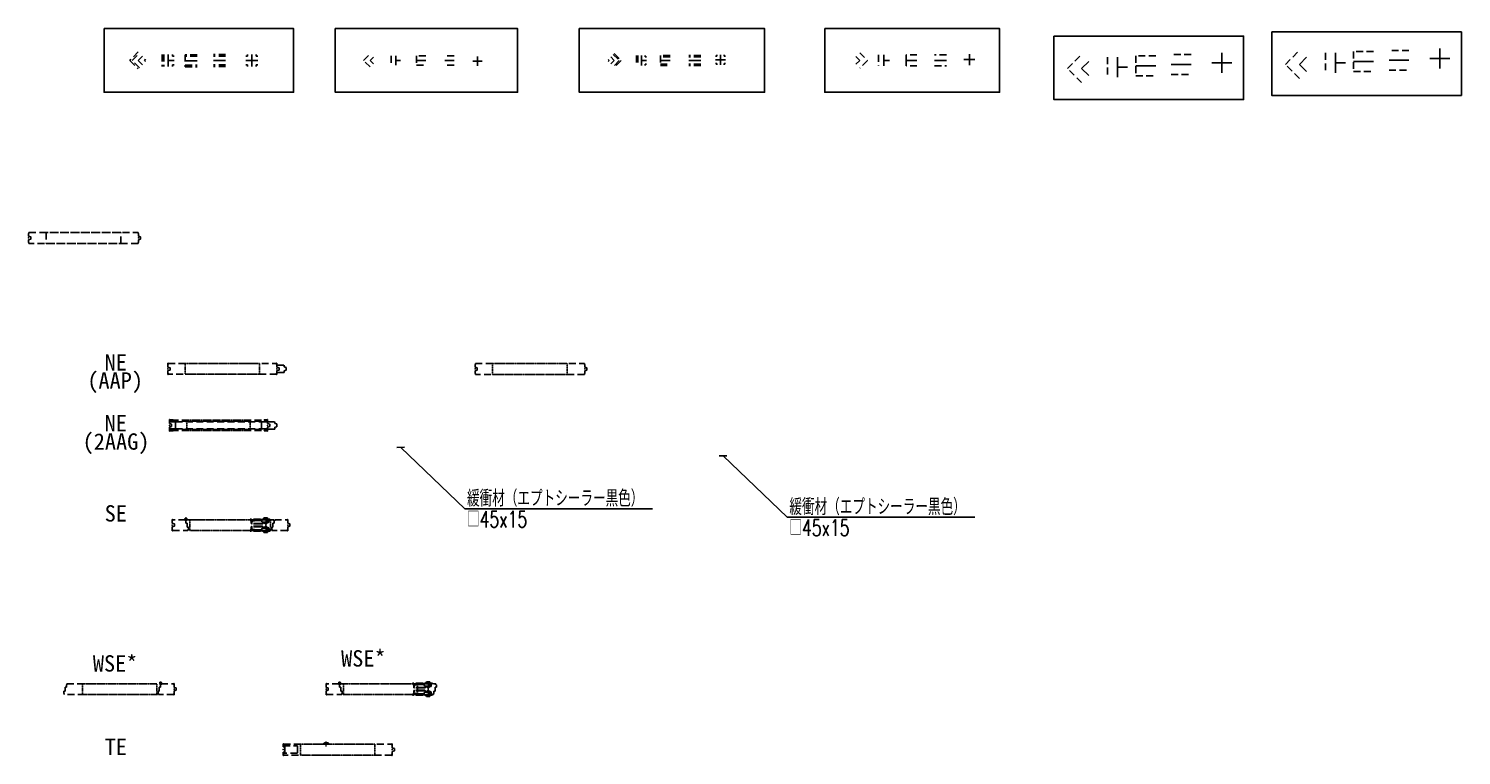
# Model space of a CAD drawing. Header units: inches. Extents: x -2475 to 21035, y -2573 to 6042.
# Drawn here: x 7897 to 21035, y -2573 to 4088 of the extents above; entities that cross this region are included whole.
import ezdxf
from ezdxf.enums import TextEntityAlignment as Align

# ---------------------------------------------------------------- set-up
doc = ezdxf.new("R2010")
doc.units = ezdxf.units.IN
doc.header["$LTSCALE"] = 10
doc.header["$MEASUREMENT"] = 0
for name, pattern in [('CENTER', [50.800000000000004, 31.75, -6.349999999999999, 6.349999999999999, -6.349999999999999]), ('DASHED2', [0.375, 0.25, -0.125]), ('HIDDEN', [9.524999999999999, 6.349999999999999, -3.174999999999999])]:
    doc.linetypes.add(name, pattern=pattern)
for name, color, linetype in [('_P11_文字', 3, 'Continuous'), ('_P18_レール', 2, 'HIDDEN'), ('_文字', 3, 'Continuous'), ('_製品寸法', 9, 'Continuous'), ('_製品芯線', 1, 'CENTER'), ('P11_文字', 3, 'Continuous'), ('P11_格納', 2, 'HIDDEN'), ('P11_製品寸法', 9, 'Continuous'), ('P11_軌跡', 5, 'HIDDEN')]:
    doc.layers.add(name, color=color, linetype=linetype)
doc.layers.add('_基準', color=1, linetype='CENTER', lineweight=0)
doc.styles.add('OKAMURA', font='SIMPLEX.shx', dxfattribs={"width": 0.7, "bigfont": 'BIGFONT.shx'})
doc.styles.add('OKAMURA-G', font='MS Gothic.ttf', dxfattribs={"width": 0.7})
doc.dimstyles.new('OKAMURA-050', dxfattribs={"dimscale": 50, "dimtxt": 3, "dimasz": 1, "dimexe": 0, "dimexo": 3, "dimgap": 1, "dimtad": 1, "dimdec": 8, "dimdsep": 46, "dimtxsty": 'OKAMURA', "dimblk1": 'DOT', "dimblk2": 'DOT', "dimsah": 1, "dimcen": 0, "dimclrt": 3, "dimadec": 0, "dimazin": 0, "dimtfac": 1, "dimtdec": 8, "dimtix": 1, "dimtmove": 2, "dimatfit": 3, "dimldrblk": 'OBLIQUE', "dimfxl": 0, "dimtolj": 1, "dimarcsym": 0})

# ---------------------------------------------------------------- blocks, each defined once
blk = doc.blocks.new('*U27')
at = {"layer": '_P18_レール', "extrusion": (7.498798913309288e-33, 1.224646799147353e-16, -1)}
for p, q in [((110, 54.99999999999994), (0, 55)), ((110, 40), (0, 40)), ((110, -40.00000000000007), (0, -40)), ((110, -55), (0, -55))]:
    blk.add_line(p, q, dxfattribs=at)
at = {"layer": '_製品芯線'}
blk.add_line((0, 0), (110, 0), dxfattribs=at)
blk = doc.blocks.new('P11_RAIL_110_ENCLOSED')
at = {"layer": '_P18_レール'}
for p, q in [((110, 55), (0, 55)), ((0, 55), (0, -55)), ((110, 40), (0, 40)), ((0, -40), (110, -40)), ((0, -55), (110, -55))]:
    blk.add_line(p, q, dxfattribs=at)
at = {"layer": '_製品芯線'}
blk.add_line((0, 0), (110, 0), dxfattribs=at)
blk = doc.blocks.new('*U99')
at = {"layer": '_P18_レール'}
for p, q in [((0, 42.5), (1.818989403545856e-12, -42.5)), ((85.00000000000182, 42.5), (0, 42.5)), ((0, -42.5), (85.00000000000182, -42.5))]:
    blk.add_line(p, q, dxfattribs=at)
at = {"layer": '_製品芯線'}
blk.add_line((0, 0), (85.00000000000182, 0), dxfattribs=at)
blk = doc.blocks.new('*U28')
at = {"layer": '_P18_レール', "extrusion": (7.498798913309288e-33, 1.224646799147353e-16, -1)}
for p, q in [((85, 42.5), (0, 42.5)), ((85, -42.50000000000182), (0, -42.5))]:
    blk.add_line(p, q, dxfattribs=at)
at = {"layer": '_製品芯線'}
blk.add_line((0, 0), (85, 0), dxfattribs=at)
blk = doc.blocks.new('P11_RAIL_85_TURN_L')
at = {"layer": '_P18_レール', "extrusion": (8.65956056235493e-17, -8.659560562354935e-17, -1)}
for p, q in [((-60.104076400857, -2.273736754432321e-12), (5.257461133112429e-13, 60.10407640085888)), ((-3.637978807091713e-12, -60.10407640085668), (-60.104076400857, -2.273736754432321e-12))]:
    blk.add_line(p, q, dxfattribs=at)
at = {"layer": '_製品芯線'}
for p in [(30.05203820042698, 30.0520382004288), (30.05203820042698, -30.05203820042425)]:
    blk.add_line(p, (0, 0), dxfattribs=at)
blk = doc.blocks.new('P11_RAIL_66S_ENCLOSED')
at = {"layer": '_P18_レール'}
for p, q in [((90.00000000000182, 45), (0, 45)), ((0, 45), (0, -45)), ((90.00000000000182, 33), (0, 33)), ((0, -33), (90, -33)), ((0, -45), (90, -45.00000000000091))]:
    blk.add_line(p, q, dxfattribs=at)
at = {"layer": '_製品芯線'}
blk.add_line((0, 0), (90.00000000000182, 0), dxfattribs=at)
blk = doc.blocks.new('*U29')
at = {"layer": '_P18_レール', "extrusion": (7.498798913309288e-33, 1.224646799147353e-16, -1)}
for p, q in [((110.0000000000018, 44.99999999999909), (0, 45)), ((110.0000000000017, 32.99999999999909), (-9.921760382977236e-14, 33)), ((110.0000000000012, -33.00000000000091), (-6.449144248935203e-13, -33)), ((110.0000000000011, -45.00000000000091), (-7.441320287232927e-13, -45))]:
    blk.add_line(p, q, dxfattribs=at)
at = {"layer": '_製品芯線'}
blk.add_line((0, 0), (110, 0), dxfattribs=at)
blk = doc.blocks.new('P11_RAIL_66S_TURN_L')
at = {"layer": '_P18_レール'}
for p, q in [((1.083234195964235e-12, 63.63961030679276), (-63.63961030678693, 2.213546707534664e-12)), ((-63.63961030678693, 2.213546707534664e-12), (1.04770705917623e-12, -63.63961030678579)), ((8.485281374238365, 55.15432893255547), (-46.66904755831364, 3.492523631902844e-12)), ((-46.66904755831364, 3.492523631902844e-12), (8.485281374240913, -55.15432893255108)), ((55.15432893255177, 8.485281374239467), (46.6690475583132, 8.990426463784782e-13)), ((46.6690475583132, 8.990426463784782e-13), (55.15432893255177, -8.485281374237676))]:
    blk.add_line(p, q, dxfattribs=at)
at = {"layer": '_製品芯線', "extrusion": (2.163217919137623e-12, 5.769243760807202e-13, -1)}
for p, q in [((31.81980515339636, 31.81980515339361), (2.994868936014839e-12, 2.66384830696054e-13)), ((31.81980515339891, -31.81980515339309), (3.637978807091713e-12, 9.094947017729282e-13))]:
    blk.add_line(p, q, dxfattribs=at)
blk = doc.blocks.new('*U34')
at = {"layer": '_P18_レール'}
for p, q in [((100, 49.99999999999636), (1.818989403545856e-12, 49.99999999999636)), ((1.818989403545856e-12, 49.99999999999636), (0, -3.637978807091713e-12)), ((1.818989403545856e-12, -50.00000000000364), (0, -3.637978807091713e-12)), ((99.99999999999999, -50.00000000000364), (1.818989403545856e-12, -50.00000000000364))]:
    blk.add_line(p, q, dxfattribs=at)
at = {"layer": '_製品芯線'}
blk.add_line((1.818989403545856e-12, -3.637978807091713e-12), (100, -3.637978807091713e-12), dxfattribs=at)
blk = doc.blocks.new('*U35')
at = {"layer": '_P18_レール', "extrusion": (7.498798913309288e-33, 1.224646799147353e-16, -1)}
blk.add_line((110.0000000000018, 49.99999999999909), (0, 50), dxfattribs=at)
at = {"layer": '_P18_レール'}
blk.add_line((0, -50), (110, -50), dxfattribs=at)
at = {"layer": '_製品芯線'}
blk.add_line((0, 0), (110, 0), dxfattribs=at)
blk = doc.blocks.new('P11_RAIL_100H_TURN_L')
at = {"layer": '_P18_レール'}
for p, q in [((-5.88705265141438e-12, 70.71067811865309), (-70.71067811865808, -1.644837738070648e-12)), ((-70.71067811865808, -4.217002441522211e-12), (-5.268880471303093e-12, -70.71067811865835))]:
    blk.add_line(p, q, dxfattribs=at)
at = {"layer": '_製品芯線', "extrusion": (2.163217919137581e-12, 5.769243760806778e-13, -1)}
for p in [(35.35533905932341, 35.35533905932507), (35.35533905932919, -35.35533905932647)]:
    blk.add_line(p, (1.818989403545856e-12, 9.094947017729281e-13), dxfattribs=at)
blk = doc.blocks.new('P11_RAIL_110_TURN_T')
at = {"layer": '_P18_レール'}
for p, q in [((-55, 55), (-55, -55)), ((-40, 55), (-40, -55)), ((40, 55), (40, 39.99999999999955)), ((40, 39.99999999999955), (55, 40)), ((40, -40.00000000000045), (40, -55)), ((40, -40.00000000000045), (55, -40))]:
    blk.add_line(p, q, dxfattribs=at)
at = {"layer": '_製品芯線'}
for p, q in [((0, 55), (0, -55)), ((0, 0), (55, 0))]:
    blk.add_line(p, q, dxfattribs=at)
blk = doc.blocks.new('P11_RAIL_110_TURN_L')
at = {"layer": '_P18_レール'}
for p, q in [((0, 77.78174593052063), (-77.78174593051972, 4.547473508864641e-13)), ((-77.78174593051972, 4.547473508864641e-13), (9.094947017729282e-13, -77.78174593051926)), ((-56.56854249492335, 4.547473508864641e-13), (10.60660171779818, 67.17514421272244)), ((10.60660171779909, -67.17514421272108), (-56.56854249492335, 4.547473508864641e-13)), ((56.56854249492426, 9.094947017729282e-13), (67.17514421272244, 10.60660171779909)), ((67.17514421272244, -10.60660171779728), (56.56854249492426, 9.094947017729282e-13))]:
    blk.add_line(p, q, dxfattribs=at)
at = {"layer": '_製品芯線'}
for p, q in [((38.89087296526122, 38.89087296526031), (0, 0)), ((0, 0), (38.89087296526122, -38.8908729652594))]:
    blk.add_line(p, q, dxfattribs=at)
blk = doc.blocks.new('P11_RAIL_85_TURN_T')
at = {"layer": '_P18_レール'}
blk.add_line((-42.5, 42.5), (-42.5, -42.5), dxfattribs=at)
at = {"layer": '_製品芯線'}
for p, q in [((0, 42.5), (0, -42.5)), ((0, 0), (42.5, 0))]:
    blk.add_line(p, q, dxfattribs=at)
blk = doc.blocks.new('P11_RAIL_66S_TURN_T')
at = {"layer": '_P18_レール'}
for p, q in [((-45, 45), (-45, -45)), ((-33, 45), (-33, -45)), ((33, 45), (33, 32.99999999999955)), ((45, 33), (33, 33)), ((33, -33), (33, -45)), ((33, -33), (45, -33))]:
    blk.add_line(p, q, dxfattribs=at)
at = {"layer": '_製品芯線'}
for p, q in [((0, 45), (0, -45)), ((0, 0), (45, 0))]:
    blk.add_line(p, q, dxfattribs=at)
blk = doc.blocks.new('P11_RAIL_100H_TURN_T')
at = {"layer": '_P18_レール'}
blk.add_line((-50, 50), (-50, -50), dxfattribs=at)
at = {"layer": '_製品芯線'}
for p, q in [((0, 50), (0, -50)), ((0, 0), (50, 0))]:
    blk.add_line(p, q, dxfattribs=at)
blk = doc.blocks.new('P11_RAIL_110_CROSS')
at = {"layer": '_P18_レール'}
for p, q in [((-40, 39.99999999999909), (-55, 40)), ((-40, 55), (-40, 39.99999999999909)), ((40, 55), (40, 39.99999999999909)), ((40, 39.99999999999909), (55, 40)), ((-40, -40.00000000000091), (-55, -40)), ((-40, -40.00000000000091), (-40, -55)), ((40, -40.00000000000091), (40, -55)), ((40, -40.00000000000091), (55, -40))]:
    blk.add_line(p, q, dxfattribs=at)
at = {"layer": '_製品芯線'}
for p, q in [((0, 0), (-55, 0)), ((0, 55), (0, -55)), ((0, 0), (55, 0))]:
    blk.add_line(p, q, dxfattribs=at)
blk = doc.blocks.new('P11_RAIL_85_CROSS')
at = {"layer": '_製品芯線'}
for p, q in [((0, 0), (-42.5, 0)), ((0, 42.5), (0, -42.5)), ((0, 0), (42.5, 0))]:
    blk.add_line(p, q, dxfattribs=at)
blk = doc.blocks.new('P11_RAIL_66S_CROSS')
at = {"layer": '_P18_レール'}
for p, q in [((-45, 33), (-33, 33)), ((-33, 45), (-33, 32.99999999999909)), ((33, 45), (33, 32.99999999999909)), ((45, 33), (33, 33)), ((-33, -33), (-45, -33)), ((-33, -33), (-33, -45)), ((33, -33), (33, -45)), ((33, -33), (45, -33))]:
    blk.add_line(p, q, dxfattribs=at)
at = {"layer": '_製品芯線'}
for p, q in [((0, 0), (-45, 0)), ((0, 45), (0, -45)), ((0, 0), (45, 0))]:
    blk.add_line(p, q, dxfattribs=at)
blk = doc.blocks.new('P11_RAIL_100H_CROSS')
at = {"layer": '_製品芯線'}
for p, q in [((0, 0), (-50, 0)), ((0, 50), (0, -50)), ((0, 0), (50, 0))]:
    blk.add_line(p, q, dxfattribs=at)
blk = doc.blocks.new('*U83')
for p, q in [((3, 53), (0, 53)), ((0, 53), (0, 40)), ((3, 50), (3, 53)), ((997, 50), (997, 53)), ((997, 53), (1000, 53)), ((1000, 53), (1000, 40)), ((0, -40), (0, -53)), ((0, -53), (3, -53)), ((3, -53), (3, -50)), ((997, -53), (997, -50)), ((1000, -53), (997, -53)), ((1000, -40), (1000, -53))]:
    blk.add_line(p, q)
at = {"color": 0, "linetype": 'ByBlock'}
blk.add_lwpolyline([(0, -40), (0, -16.5), (20, -10.5), (20, 10.5), (0, 16.5), (0, 40), (3, 40), (3, 50), (997, 50), (997, 40), (1000, 40), (1000, 16.5), (1020, 10.5), (1020, -10.5), (1000, -16.5), (1000, -40), (997, -40), (997, -50), (3, -50), (3, -40)], close=True, dxfattribs=at)
blk.add_lwpolyline([(1000, 33.75), (1066, 33.75), (1066, 17.5), (1086, 12.75), (1086, -12.75), (1066, -17.5), (1066, -33.75), (1000, -33.75)], dxfattribs=at)
at = {"layer": '_基準'}
for p in [(0, 0), (1000, 0)]:
    blk.add_point(p, dxfattribs=at)
at = {"layer": 'Defpoints', "color": 155, "linetype": 'DASHED2'}
blk.add_lwpolyline([(840, 50), (160, 50), (160, -50), (840, -50)], close=True, dxfattribs=at)
blk = doc.blocks.new('*U112')
at = {"color": 0, "linetype": 'ByBlock'}
for p, q in [((-22.99999061215203, -5), (-24.00000938784797, 0)), ((24.00000938784797, 0), (-24.00000938784797, 0)), ((24.00000938784797, 0), (23.00000938784797, -5)), ((-22.99999061215203, -5), (23.00000938784797, -5)), ((-22.05307538784791, -5), (-22.05307538784791, -5.502533000000312)), ((-21.49999678477661, -9.051745000000212), (-22.05307538784791, -5.502533000000312)), ((-22.05307538784791, -5.502533000000312), (22.05306138784817, -5.502745922717168)), ((21.50000938784797, -9.051957922718431), (-21.49999678477661, -9.051745000000212)), ((21.50000938784797, -9.051957922718431), (22.05306138784817, -5.502745922717168)), ((22.05306138784817, -5), (22.05306138784817, -5.502745922717168))]:
    blk.add_line(p, q, dxfattribs=at)
blk.add_arc((0.0003925552732653159, 67.80350975406282), 79.8060886776027, 254.3709691599925, 285.6286153377554, dxfattribs=at)
at = {"layer": '_基準'}
blk.add_line((0, 22.71179154171386), (0, -22.71179154171386), dxfattribs=at)
blk = doc.blocks.new('*U97')
for p, q in [((0, 40), (0, 53)), ((0, 53), (3, 53)), ((0, 40), (3, 40)), ((3, 53), (3, 50)), ((3, 40), (3, 50)), ((997, 50), (997, 53)), ((997, 53), (1000, 53)), ((1000, 53), (1000, 40)), ((0, -40), (0, -53)), ((0, -40), (3, -40)), ((0, -53), (3, -53)), ((3, -40), (3, -50)), ((3, -53), (3, -50)), ((997, -53), (997, -50)), ((1000, -53), (997, -53)), ((1000, -40), (1000, -53))]:
    blk.add_line(p, q)
at = {"color": 0, "linetype": 'ByBlock'}
for points in [[(0, 34.5), (0, 40)], [(3, 50), (997, 50), (997, 40), (1000, 40), (1000, 16.5), (1020, 10.5), (1020, -10.5), (1000, -16.5), (1000, -40), (997, -40), (997, -50), (3.000000000000682, -50)], [(0, -40.00000000000001), (0, -34.5)]]:
    blk.add_lwpolyline(points, dxfattribs=at)
blk.add_lwpolyline([(0, -24), (16, -24), (16, 24), (0, 24), (0, 34.5), (130, 34.5), (130, -34.5), (0, -34.5)], close=True, dxfattribs=at)
at = {"layer": '_基準'}
for p in [(0, 0), (1000, 0)]:
    blk.add_point(p, dxfattribs=at)
at = {"layer": 'Defpoints', "color": 155, "linetype": 'DASHED2'}
blk.add_lwpolyline([(840, 50), (160, 50), (160, -50), (840, -50)], close=True, dxfattribs=at)
at = {"color": 0, "linetype": 'ByBlock', "rotation": 180}
blk.add_blockref('*U112', (395.000011551288, 50), dxfattribs=at)
blk = doc.blocks.new('*U87')
for p, q in [((3, 53), (4.440892098500626e-16, 53)), ((4.440892098500626e-16, 53), (0, 40)), ((3, 50), (3, 53)), ((897, 50), (897, 53)), ((897, 53), (900, 53)), ((900, 53), (900, 40)), ((0, -53), (0, -40)), ((3, -53), (0, -53)), ((3, -50), (3, -53)), ((897, -53), (897, -50)), ((900, -53), (897, -53)), ((900, -40), (900, -53))]:
    blk.add_line(p, q)
at = {"color": 5, "linetype": 'ByBlock'}
for p, q in [((18.5, 41.05000000000018), (881.5, 41.05000000000018)), ((18.5, 39.15000000000055), (881.5, 39.15000000000055)), ((18.5, -39.15000000000055), (881.5, -39.15000000000055)), ((18.5, -41.05000000000018), (881.5, -41.05000000000018))]:
    blk.add_line(p, q, dxfattribs=at)
at = {"color": 0, "linetype": 'ByBlock'}
for p, q in [((900, 32), (845, 32)), ((845, 32), (845, -32)), ((3, -50), (3, -47.05000000000018)), ((845, -32), (900, -32))]:
    blk.add_line(p, q, dxfattribs=at)
for points in [[(18.5, -32), (18.5, -47.05000000000018), (33, -47.05000000000018), (33, -50), (3, -50), (3, -40), (0, -40), (0, -16.5), (20, -10.5), (20, 10.5), (0, 16.5), (0, 40), (3, 40), (3, 50), (33, 50), (33, 47.05000000000018), (18.5, 47.05000000000018), (18.5, 32)], [(0, -16.5), (0, -32), (55, -32), (55, 32), (0, 32), (0, 16.5)], [(881.5, 32), (881.5, 47.05000000000018), (867, 47.05000000000018), (867, 50), (897, 50), (897, 40), (900, 40), (900, 16.5), (920, 10.5), (920, -10.5), (900, -16.5), (900, -40), (897, -40), (897, -50), (867, -50), (867, -47.05000000000018), (881.5, -47.05000000000018), (881.5, -32)], [(900, 33.75), (966, 33.75), (966, 17.5), (986, 12.75), (986, -12.75), (966, -17.5), (966, -33.75), (900, -33.75)]]:
    blk.add_lwpolyline(points, dxfattribs=at)
at = {"color": 5, "linetype": 'ByBlock'}
for points in [[(881.5, 33.15000000000055), (18.5, 33.15000000000055), (18.5, 47.05000000000018), (881.5, 47.05000000000018)], [(881.5, -33.15000000000055), (18.5, -33.15000000000055), (18.5, -47.05000000000018), (881.5, -47.05000000000018)]]:
    blk.add_lwpolyline(points, close=True, dxfattribs=at)
at = {"layer": '_基準'}
for p in [(0, 0), (900, 0)]:
    blk.add_point(p, dxfattribs=at)
at = {"layer": 'Defpoints', "color": 155, "linetype": 'DASHED2'}
blk.add_lwpolyline([(740, 47.05000000000018), (160, 47.05000000000018), (160, -47.05000000000018), (740, -47.05000000000018)], close=True, dxfattribs=at)
blk = doc.blocks.new('p11- k1')
at = {"color": 0, "linetype": 'ByBlock'}
for p, q in [((-39.99999999999989, 49.99999599999865), (-33.03900899999996, 49.99999599999865)), ((-34.99996199999975, 55), (49.16149200000029, 55)), ((-28.19888999999966, 28.97381200001109), (-31.06099700000038, 48.29297999999835)), ((-26.25931500000013, 49.99999599999865), (-26.36794199999974, 50.73298999998951)), ((-23.25281499999983, 29.706898000004), (-26.25931500000013, 49.99999599999865)), ((-9.999794000000293, 27.99981899998966), (-21.2737960000004, 27.99981899998966)), ((-12.99980899999991, 22.9998149999883), (-21.2737960000004, 22.9998149999883)), ((-15.87499262118843, 66.99966383722494), (-20.30649429957873, 55)), ((-16.99982400000044, 45.25198400000227), (-16.99982400000044, 29.49984699999914)), ((-16.28182199999992, 46.21097600000212), (-3.399634999999648, 49.99999599999865)), ((31.60855900000024, 28.49982799999998), (-15.99980899999991, 28.49982799999998)), ((-15.87499262118843, 66.99966383722494), (15.8749933921091, 66.99964785241173)), ((-14.99999339210888, 67.99966339668026), (14.9999933921091, 67.9996482929273)), ((-15.0000066078909, 67.9996482929273), (-15.00000610443192, 66.9996482929273)), ((-12.99980899999991, 22.9998149999883), (-12.99980899999991, 17.99974999998813)), ((-8.999778000000333, 17.99974999998813), (-12.99980899999991, 17.99974999998813)), ((-11.49977800000033, 28.49982799999998), (-11.49977800000033, 27.99981899998966)), ((-9.999794000000293, 27.99981899998966), (-9.999794000000293, 17.99974999998813)), ((-8.999778000000333, 28.49982799999998), (-8.999778000000333, 14.99972200000775)), ((9.000388999999814, 14.99972200000775), (-8.999778000000333, 14.99972200000775)), ((-3.399634999999648, 49.99999599999865), (0.0003129999996644983, 51.0000149999978)), ((49.16149200000029, 51.0000149999978), (0.0003129999996644983, 51.0000149999978)), ((9.000388999999814, 28.49982799999998), (9.000388999999814, 14.99972200000775)), ((13.00037400000019, 17.99974999998813), (9.000388999999814, 17.99974999998813)), ((15.10037999999986, 27.99981899998966), (10.00038899999981, 27.99981899998966)), ((10.00038899999981, 27.99981899998966), (10.00038899999981, 17.99974999998813)), ((11.50037400000019, 28.49982799999998), (11.50037400000019, 27.99981899998966)), ((15.10037999999986, 22.9998149999883), (13.00037400000019, 22.9998149999883)), ((13.00037400000019, 22.9998149999883), (13.00037400000019, 17.99974999998813)), ((14.9999933921091, 67.9996482929273), (14.99999288865013, 66.9996482929273)), ((15.8749933921091, 66.99964785241173), (20.30648335861963, 55)), ((25.87955499999953, 13.04970000000321), (16.51543500000025, 22.4137730000075)), ((29.41460499999994, 16.58575399999972), (20.05048400000032, 25.94982499998878)), ((49.16149200000018, 15.99974100000691), (30.82852999999977, 15.99974100000691)), ((49.16149200000018, 10.99970700000995), (30.82852999999977, 10.99970700000995)), ((33.48456600000009, 29.80483400000958), (37.51753999999983, 40.69493100000545)), ((49.16149200000018, 41.99993499999982), (39.39258599999994, 41.99993499999982)), ((49.16149200000029, 55), (135.5288069999998, 55)), ((49.16149200000029, 51.0000149999978), (87.99954100000025, 51.0000149999978)), ((49.16149200000018, 41.99996600000304), (87.18850600000042, 41.99996600000304)), ((49.16149200000018, 15.99974100000691), (125.1949139999997, 15.99974100000691)), ((49.16149200000018, 10.99970700000995), (125.1949139999997, 10.99970700000995)), ((118.4057910000001, 36.32387500000186), (87.18752899999981, 41.99993499999982)), ((93.49969299999987, 49.99999599999865), (87.99954100000025, 51.0000149999978)), ((120.0157760000002, 45.17897800001083), (93.49969299999987, 49.99999599999865)), ((119.5687850000004, 37.12890199999674), (120.8208299999997, 44.01594499999192)), ((127.1838369999996, 17.79576700000325), (130.4865710000005, 49.99999599999865)), ((130.4865710000005, 49.99999599999865), (130.5389390000001, 50.50999399999273)), ((132.1578659999996, 17.28576699999394), (135.3288869999998, 48.20397199998843)), ((135.5128770000002, 55), (138.999938, 55)), ((137.3188769999998, 49.99999599999865), (143.9999989999998, 49.99999599999865)), ((-40, -49.99996600000304), (-33.03900900000008, -49.99996600000304)), ((-34.99996199999987, -55), (49.16149200000018, -55)), ((-31.0609970000005, -48.29291899999953), (-28.19888999999966, -28.97378199998639)), ((-26.36794199999986, -50.73298599998816), (-23.25281499999983, -29.70683700000518)), ((-21.2737960000004, -22.99975399998948), (-12.99980899999991, -22.99975399998948)), ((-21.2737960000004, -27.99978799998644), (-9.999794000000293, -27.99978799998644)), ((-15.87499262118854, -66.99960283722612), (-20.30649429957884, -54.99993900000118)), ((-16.99982400000044, -29.49978600000031), (-16.99982400000044, -45.25192300000344)), ((0.0003129999995508115, -50.99995399999898), (-16.28182199999992, -46.2109150000033)), ((-15.99980899999991, -28.49979800000438), (31.60855900000024, -28.49979800000438)), ((-15.87499262118854, -66.99960283722612), (15.87499339210899, -66.9995868524129)), ((-15.00000660789101, -67.99958729292848), (-15.00000610443203, -66.99958729292848)), ((-14.99999339210899, -67.99960239668144), (14.99999339210899, -67.99958729292848)), ((-12.99980899999991, -17.9996889999893), (-12.99980899999991, -22.99975399998948)), ((-12.99980899999991, -17.9996889999893), (-8.999778000000333, -17.9996889999893)), ((-11.49977800000033, -27.99978799998644), (-11.49977800000033, -28.49979800000438)), ((-9.999794000000293, -17.9996889999893), (-9.999794000000293, -27.99978799998644)), ((-8.999778000000333, -14.99969200001215), (9.000388999999814, -14.99969200001215)), ((-8.999778000000333, -14.99969200001215), (-8.999778000000333, -28.49979800000438)), ((49.16149200000018, -50.99995399999898), (0.0003129999995508115, -50.99995399999898)), ((9.000388999999814, -14.99969200001215), (9.000388999999814, -28.49979800000438)), ((9.000388999999814, -17.9996889999893), (13.00037400000019, -17.9996889999893)), ((10.00038899999981, -17.9996889999893), (10.00038899999981, -27.99978799998644)), ((10.00038899999981, -27.99978799998644), (15.10037999999986, -27.99978799998644)), ((11.50037400000019, -27.99978799998644), (11.50037400000019, -28.49979800000438)), ((13.00037400000019, -17.9996889999893), (13.00037400000019, -22.99975399998948)), ((13.00037400000019, -22.99975399998948), (15.10037999999986, -22.99975399998948)), ((14.99999339210899, -67.99958729292848), (14.99999288865001, -66.99958729292848)), ((15.87499339210899, -66.9995868524129), (20.30648335861952, -54.99993900000118)), ((16.51543500000025, -22.41374200000428), (25.87955499999953, -13.04963900000439)), ((20.05048400000032, -25.94979499999317), (29.41460499999994, -16.5856930000009)), ((49.16149200000018, -10.99964600001113), (30.82852999999977, -10.99964600001113)), ((49.16149200000018, -15.99968000000808), (30.82852999999977, -15.99968000000808)), ((37.51753999999983, -40.69487000000663), (33.48456600000009, -29.80480399998487)), ((49.16149200000018, -41.99990500000422), (39.39258599999994, -41.99990500000422)), ((49.16149200000018, -10.99964600001113), (125.1949139999997, -10.99964600001113)), ((49.16149200000018, -15.99968000000808), (125.1949139999997, -15.99968000000808)), ((49.16149200000018, -41.99990500000422), (87.18850600000042, -41.99990500000422)), ((49.16149200000018, -50.99995399999898), (87.99954100000014, -50.99995399999898)), ((49.16149200000018, -55), (135.484496, -55)), ((87.18752899999981, -41.99990500000422), (118.4057910000001, -36.32384500000626)), ((87.99954100000014, -50.99995399999898), (120.0157760000002, -45.17891700001201)), ((120.8208299999997, -44.01588399999309), (119.5687850000004, -37.12887200000114)), ((130.538939, -50.50996399999713), (127.1838369999996, -17.79570600000443)), ((135.3288869999997, -48.20394099998521), (132.1578659999996, -17.28570599999512)), ((135.5128770000001, -55), (138.9999379999999, -55)), ((137.3188769999997, -49.99996600000304), (143.9999989999997, -49.99996600000304))]:
    blk.add_line(p, q, dxfattribs=at)
for centre, radius, start, end in [((-34.99996199999975, 49.99999599999865), 5.000039, 90, 180), ((-33.03900899999996, 47.9999850000022), 1.999602999999999, 8.425782999599447, 90), ((-31.3139259999997, 49.99999599999865), 5.000062000000001, 8.429852000377963, 90), ((-21.2737960000004, 29.99985699998797), 7.000642999999998, 188.4276119999461, 270), ((-21.2737960000004, 29.99985699998797), 2.000583999999999, 188.4217219998327, 270), ((-15.99980899999991, 29.49984699999914), 1.000008, 180, 270), ((-15.99980899999991, 45.25198400000227), 0.99961, 106.3869020003452, 180), ((15.10037999999986, 20.99974599998677), 7.000411999999999, 44.99993100060392, 90), ((15.10037999999986, 20.99974599998677), 2.00042, 44.97971700089381, 89.97945400002453), ((30.82852999999977, 17.99974999998813), 6.999708, 225.0058290001498, 270.0058589999798), ((30.82852999999977, 17.99974999998813), 1.999715, 225.0003049995322, 270), ((31.60855900000024, 30.49983600000269), 2.000015, 270, 339.6761170003585), ((39.39258599999994, 39.99992800000473), 2.000015, 90, 159.676894999733), ((118.5847459999995, 37.30786100000842), 1.000156999999999, 259.6900629997675, 349.6930239997461), ((119.8368209999999, 44.19496500000241), 1.000151, 349.6898500005249, 79.69354199981885), ((125.1949139999997, 17.99974999998813), 2.000015, 270, 354.144897000468), ((125.1949139999997, 17.99974999998813), 7.000053999999999, 270, 354.1439820001272), ((135.5128770000002, 49.99999599999865), 5.000039, 90, 174.1430819992914), ((137.3188769999998, 47.9999850000022), 2.000015, 90, 174.1429599998307), ((138.999938, 49.99999599999865), 5.000039, 0, 90), ((-34.99996199999987, -49.99996600000304), 5.000039, 180, 270), ((-33.03900900000008, -47.99995399999898), 2.000015, 270, 351.5729680001278), ((-31.31392599999981, -49.99996600000304), 5.000039, 270, 351.5730590007138), ((-21.2737960000004, -29.99979599998915), 7.000053999999999, 90, 171.5730130006053), ((-21.2737960000004, -29.99979599998915), 2.000015, 90, 171.5730740003089), ((-15.99980899999991, -29.49978600000031), 1.000008, 90, 180), ((-15.99980899999991, -45.25192300000344), 1.000008, 180, 253.6097259998741), ((15.10037999999986, -20.99971599999117), 2.000015, 270, 315.0014340004937), ((15.10037999999986, -20.99971599999117), 7.000053999999999, 270.0082400000238, 315.0083010001728), ((30.82852999999977, -17.9996889999893), 7.000053999999999, 90, 134.9999999996546), ((30.82852999999977, -17.9996889999893), 2.000015, 90, 134.9997249999645), ((31.60855900000024, -30.49980499999947), 1.999677999999999, 20.33800499946988, 90.01399200002582), ((39.39258599999994, -39.99989700000151), 1.999675999999999, 200.3377989993152, 270.0148619999845), ((118.5847459999995, -37.30783100001281), 1.000159, 10.31057399940502, 100.3116870000105), ((119.8368209999999, -44.19490400000359), 1.000179, 280.3097529997775, 10.31408700069172), ((125.1949139999997, -17.9996889999893), 6.999578999999999, 5.854823999270036, 90), ((125.1949139999997, -17.9996889999893), 1.999456, 5.856258999572923, 90), ((135.5128770000001, -49.99996600000304), 5.000115, 185.8541720007032, 270), ((137.3188769999997, -47.99995399999898), 2.000449, 185.8528749992288, 270), ((138.9999379999999, -49.99996600000304), 5.000039, 270, 0)]:
    blk.add_arc(centre, radius, start, end, dxfattribs=at)
at = {"layer": '_基準'}
blk.add_line((0, -68.00003734481288), (1.13686837721616e-13, 68.00003734481288), dxfattribs=at)
blk.add_point((0, 0), dxfattribs=at)
blk = doc.blocks.new('*U91')
for p, q in [((0, 40), (0, 53)), ((0, 53), (3, 53)), ((3, 53), (3, 50)), ((1059.165833414281, 53), (1056.165833414281, 53)), ((1056.165833414281, 53), (1056.165833414281, 50)), ((1059.165833414281, 40), (1059.165833414281, 53)), ((4.440892098500626e-16, -53), (0, -40)), ((3, -53), (4.440892098500626e-16, -53)), ((3, -50), (3, -53)), ((1056.165833414281, -50), (1056.165833414281, -53)), ((1056.165833414281, -53), (1059.165833414281, -53)), ((1059.165833414281, -53), (1059.165833414281, -40))]:
    blk.add_line(p, q)
at = {"color": 0, "linetype": 'ByBlock'}
for p, q in [((3, 40), (0, 40)), ((0, 40), (0, 16.5)), ((0, 16.5), (20, 10.5)), ((120.0000000000005, 50), (3, 50)), ((3, 50), (3, 40)), ((20, 10.5), (20, -10.5)), ((120.0000000000005, 40), (120.0000000000005, 50)), ((124.2499999999995, 40), (120.0000000000005, 40)), ((124.2499999999995, 18.5), (124.2499999999995, 40)), ((135.9999999999995, 18.5), (124.2499999999995, 18.5)), ((135.9999999999995, -18.5), (135.9999999999995, 18.5)), ((923.1658334142817, -18.5), (923.1658334142817, 18.5)), ((923.1658334142817, 18.5), (934.9158334142817, 18.5)), ((934.9158334142817, 40), (939.1658334142808, 40)), ((934.9158334142817, 18.5), (934.9158334142817, 40)), ((939.1658334142808, 40), (939.1658334142808, 50)), ((939.1658334142808, 50), (1056.165833414281, 50)), ((1056.165833414281, 50), (1056.165833414281, 40)), ((1056.165833414281, 40), (1059.165833414281, 40)), ((1059.165833414281, 40), (1059.165833414281, 16.5)), ((1059.165833414281, 16.5), (1079.165833414281, 10.5)), ((1079.165833414281, 10.5), (1079.165833414281, -10.5)), ((20, -10.5), (0, -16.5)), ((0, -16.5), (0, -40)), ((0, -40), (3, -40)), ((3, -40), (3, -50)), ((3, -50), (143.5, -50)), ((147.75, -18.5), (135.9999999999995, -18.5)), ((143.5, -50), (143.5, -40)), ((143.5, -40), (147.75, -40)), ((147.75, -40), (147.75, -18.5)), ((911.4158334142812, -40), (911.4158334142812, -18.5)), ((911.4158334142812, -18.5), (923.1658334142817, -18.5)), ((915.6658334142812, -40), (911.4158334142812, -40)), ((915.6658334142812, -50), (915.6658334142812, -40)), ((1056.165833414281, -50), (915.6658334142812, -50)), ((1059.165833414281, -40), (1056.165833414281, -40)), ((1056.165833414281, -40), (1056.165833414281, -50)), ((1079.165833414281, -10.5), (1059.165833414281, -16.5)), ((1059.165833414281, -16.5), (1059.165833414281, -40))]:
    blk.add_line(p, q, dxfattribs=at)
blk.add_lwpolyline([(930.6658334142817, 50), (930.6658334142817, 40), (934.9158334142817, 40), (934.9158334142817, 18.5), (923.1658334142817, 18.5), (923.1658334142817, -18.5), (911.4158334142812, -18.5), (911.4158334142812, -40), (907.1658334142812, -40), (907.1658334142812, -50), (152, -50), (152, -40), (147.75, -40), (147.75, -18.5), (135.9999999999995, -18.5), (135.9999999999995, 18.5), (124.2499999999995, 18.5), (124.2499999999995, 40), (128.4999999999995, 40), (128.4999999999995, 50)], close=True, dxfattribs=at)
blk.add_circle((124.2499999999995, 57.5), 4, dxfattribs=at)
blk.add_arc((124.2499999999995, 57.5), 8, 290.3641348063164, 249.6358651936836, dxfattribs=at)
at = {"layer": '_基準'}
for p in [(0, 0), (1059.165833414281, 0)]:
    blk.add_point(p, dxfattribs=at)
at = {"layer": 'Defpoints', "color": 155, "linetype": 'DASHED2'}
blk.add_lwpolyline([(899.1658334142812, -50), (160, -50), (160, 50), (899.1658334142812, 50)], close=True, dxfattribs=at)
at = {"color": 0, "linetype": 'ByBlock', "rotation": 180}
blk.add_blockref('p11- k1', (856.6658334142812, 4.547473508864641e-13), dxfattribs=at)
blk = doc.blocks.new('*U96')
for p, q in [((-2.999999999999994, 50), (-2.999999999999993, 53)), ((-2.999999999999993, 53), (6.490628035480972e-15, 53)), ((6.490628035480972e-15, 53), (4.898587196589413e-15, 40)), ((-3.000000000002735, -50), (-3.000000000002735, -53)), ((-3.000000000002735, -53), (-2.734974733354266e-12, -53)), ((-2.734974733354266e-12, -53), (-2.733382692515374e-12, -40))]:
    blk.add_line(p, q)
at = {"color": 0, "linetype": 'ByBlock'}
for points in [[(-152.0000000000027, -49.9999999999545), (-1007.500000000003, -49.9999999999544), (-1007.500000000003, -39.9999999999544), (-1011.750000000003, -39.9999999999544), (-1011.750000000003, -18.4999999999544), (-1000.000000000002, -18.4999999999544), (-1000.000000000002, 18.5000000000456), (-988.2500000000022, 18.5000000000456), (-988.2500000000022, 40.0000000000456), (-984.0000000000031, 40.0000000000456), (-984.0000000000031, 50.0000000000456), (-128.4999999999973, 50.00000000004549), (-128.4999999999973, 40.00000000000729), (-124.2499999999973, 40.00000000000729), (-124.2499999999991, 18.50000000000729), (-135.9999999999991, 18.5000000000082), (-136.0000000000009, -18.4999999999918), (-147.7500000000009, -18.49999999999089), (-147.7500000000027, -39.99999999999088), (-152.0000000000027, -39.99999999999088), (-152.0000000000027, -49.99999999999088)], [(-2.020667218593133e-15, -16.5), (-4.898587196589413e-15, -40), (-3.000000000000005, -40), (-3.000000000002735, -50), (-143.5000000000027, -49.9999999999918), (-143.5000000000027, -39.9999999999918), (-147.7500000000027, -39.99999999999088), (-147.7500000000009, -18.49999999999089), (-136.0000000000009, -18.4999999999918), (-135.9999999999991, 18.5000000000082), (-124.2499999999991, 18.50000000000729), (-124.2499999999973, 40.00000000000729), (-119.9999999999982, 40.00000000000729), (-119.9999999999973, 50.00000000000729), (-2.999999999999994, 50), (-2.999999999999995, 40), (4.898587196589413e-15, 40), (2.020667218593132e-15, 16.49999999999999)], [(2.020667218593133e-15, 16.5), (20, 10.5), (20, -10.5), (-2.020667218593133e-15, -16.5)]]:
    blk.add_lwpolyline(points, dxfattribs=at)
blk.add_circle((-124.2499999999964, 57.50000000000729), 4, dxfattribs=at)
blk.add_arc((-124.2499999999964, 57.50000000000729), 8, 290.3641348063164, 249.6358651936836, dxfattribs=at)
at = {"layer": '_基準'}
for p in [(-1000.000000000002, 4.559719976856115e-11), (0, 0)]:
    blk.add_point(p, dxfattribs=at)
at = {"layer": 'Defpoints', "color": 155, "linetype": 'DASHED2'}
blk.add_lwpolyline([(-840.0000000000022, -49.99999999995443), (-159.9999999999963, -49.9999999999545), (-159.9999999999963, 50.0000000000455), (-840.0000000000022, 50.00000000004557)], close=True, dxfattribs=at)
blk = doc.blocks.new('*U95')
for p, q in [((0, 40), (0, 53)), ((0, 53), (3, 53)), ((3, 53), (3, 50)), ((0, -53), (0, -40)), ((3, -53), (0, -53)), ((3, -50), (3, -53))]:
    blk.add_line(p, q)
at = {"color": 0, "linetype": 'ByBlock'}
for p, q in [((3, 40), (0, 40)), ((0, 40), (0, 16.5)), ((0, 16.5), (20, 10.5)), ((120.0000000000005, 50), (3, 50)), ((3, 50), (3, 40)), ((20, 10.5), (20, -10.5)), ((120.0000000000005, 40), (120.0000000000005, 50)), ((124.2499999999995, 40), (120.0000000000005, 40)), ((124.2499999999995, 18.5), (124.2499999999995, 40)), ((135.9999999999995, 18.5), (124.2499999999995, 18.5)), ((135.9999999999995, -18.5), (135.9999999999995, 18.5)), ((20, -10.5), (0, -16.5)), ((0, -16.5), (0, -40)), ((0, -40), (3, -40)), ((3, -40), (3, -50)), ((3, -50), (143.5, -50)), ((147.75, -18.5), (135.9999999999995, -18.5)), ((143.5, -50), (143.5, -40)), ((143.5, -40), (147.75, -40)), ((147.75, -40), (147.75, -18.5))]:
    blk.add_line(p, q, dxfattribs=at)
blk.add_lwpolyline([(1007.5, 50), (1007.5, 40), (1011.75, 40), (1011.75, 18.5), (1000, 18.5), (1000, -18.5), (988.25, -18.5), (988.25, -40), (984, -40), (984, -50), (152, -50), (152, -40), (147.75, -40), (147.75, -18.5), (135.9999999999995, -18.5), (135.9999999999995, 18.5), (124.2499999999995, 18.5), (124.2499999999995, 40), (128.4999999999995, 40), (128.4999999999995, 50)], close=True, dxfattribs=at)
blk.add_circle((124.2499999999995, 57.5), 4, dxfattribs=at)
blk.add_arc((124.2499999999995, 57.5), 8, 290.3641348063164, 249.6358651936836, dxfattribs=at)
at = {"layer": '_基準'}
for p in [(0, 0), (1000, 0)]:
    blk.add_point(p, dxfattribs=at)
at = {"layer": 'Defpoints', "color": 155, "linetype": 'DASHED2'}
blk.add_lwpolyline([(840.0000000000005, -50), (160, -50), (160, 50), (840.0000000000005, 50)], close=True, dxfattribs=at)
at = {"color": 0, "linetype": 'ByBlock', "rotation": 180}
blk.add_blockref('p11- k1', (936, 0), dxfattribs=at)
blk = doc.blocks.new('*U56')
at = {"color": 0, "linetype": 'ByBlock'}
blk.add_lwpolyline([(0, -40), (0, -16.5), (20, -10.5), (20, 10.5), (0, 16.5), (0, 40), (3, 39.99999999999999), (3, 50), (1003, 50), (1003, 40), (1006, 40), (1006, 16.5), (1026, 10.5), (1026, -10.5), (1006, -16.5), (1006, -40), (1003, -40), (1003, -50), (3, -50), (3, -40)], close=True, dxfattribs=at)
at = {"layer": '_基準'}
for p in [(0, 0), (1006, 0)]:
    blk.add_point(p, dxfattribs=at)
at = {"layer": 'Defpoints', "color": 155, "linetype": 'DASHED2'}
blk.add_lwpolyline([(845.9999999999999, 50), (160, 50), (160, -50), (845.9999999999999, -50)], close=True, dxfattribs=at)
blk = doc.blocks.new('*U106')
at = {"color": 0, "linetype": 'ByBlock'}
blk.add_lwpolyline([(0, -40), (0, -16.5), (20, -10.5), (20, 10.5), (0, 16.5), (0, 40), (3, 39.99999999999999), (3, 50), (1003, 50), (1003, 40), (1006, 40), (1006, 16.5), (1026, 10.5), (1026, -10.5), (1006, -16.5), (1006, -40), (1003, -40), (1003, -50), (3, -50), (3, -40)], close=True, dxfattribs=at)
at = {"layer": '_基準'}
for p in [(0, 0), (1006, 0)]:
    blk.add_point(p, dxfattribs=at)
at = {"layer": 'Defpoints', "color": 155, "linetype": 'ByBlock'}
blk.add_lwpolyline([(845.9999999999999, 50), (160, 50), (160, -50), (845.9999999999999, -50)], close=True, dxfattribs=at)
blk = doc.blocks.new('P11_RAIL_A01_TURN_L')
at = {"layer": '_P18_レール'}
for p, q in [((-129.4005409571364, 0), (-3.637978807091713e-12, 129.4005409571382)), ((-3.637978807091713e-12, -129.4005409571382), (-129.4005409571364, 0))]:
    blk.add_line(p, q, dxfattribs=at)
at = {"layer": '_製品芯線'}
for p, q in [((64.70027047856638, 64.7002704785682), (0, 0)), ((0, 0), (64.70027047856638, -64.7002704785682))]:
    blk.add_line(p, q, dxfattribs=at)
blk = doc.blocks.new('P11_RAIL_A01_TURN_T')
at = {"layer": '_P18_レール'}
blk.add_line((-91.5, 91.5), (-91.5, -91.5), dxfattribs=at)
at = {"layer": '_製品芯線'}
for p, q in [((0, -91.5), (0, 91.5)), ((0, 0), (91.5, 0))]:
    blk.add_line(p, q, dxfattribs=at)
blk = doc.blocks.new('P11_RAIL_A01_ENCLOSED')
at = {"layer": '_P18_レール'}
for p, q in [((183, 91.5), (0, 91.5)), ((0, 91.5), (0, -91.5)), ((0, -91.5), (183, -91.5))]:
    blk.add_line(p, q, dxfattribs=at)
at = {"layer": '_製品芯線'}
blk.add_line((0, 0), (183, 0), dxfattribs=at)
blk = doc.blocks.new('P11_RAIL_A01_CONNECTED_RAIL')
at = {"layer": '_P18_レール'}
for p, q in [((183, 91.5), (0, 91.5)), ((0, -91.5), (183, -91.5))]:
    blk.add_line(p, q, dxfattribs=at)
at = {"layer": '_製品芯線'}
blk.add_line((0, 0), (183, 0), dxfattribs=at)
blk = doc.blocks.new('P11_RAIL_A01_CROSS')
at = {"layer": '_製品芯線'}
for p, q in [((-91.5, 0), (0, 0)), ((0, 0), (0, 91.5)), ((0, 0), (91.5, 0)), ((0, 0), (0, -91.5))]:
    blk.add_line(p, q, dxfattribs=at)
blk = doc.blocks.new('P11_RAIL_A02_TURN_L')
at = {"layer": '_P18_レール'}
for p, q in [((-129.4005409571364, 0), (-3.637978807091713e-12, 129.4005409571382)), ((-3.637978807091713e-12, -129.4005409571382), (-129.4005409571364, 0))]:
    blk.add_line(p, q, dxfattribs=at)
at = {"layer": '_製品芯線'}
for p, q in [((64.70027047856638, 64.7002704785682), (0, 0)), ((0, 0), (64.70027047856638, -64.7002704785682))]:
    blk.add_line(p, q, dxfattribs=at)
blk = doc.blocks.new('P11_RAIL_A02_TURN_T')
at = {"layer": '_P18_レール'}
blk.add_line((-91.5, 91.5), (-91.5, -91.5), dxfattribs=at)
at = {"layer": '_製品芯線'}
for p, q in [((0, -91.5), (0, 91.5)), ((0, 0), (91.5, 0))]:
    blk.add_line(p, q, dxfattribs=at)
blk = doc.blocks.new('P11_RAIL_A02_ENCLOSED')
at = {"layer": '_P18_レール'}
for p, q in [((183, 91.5), (0, 91.5)), ((0, 91.5), (0, -91.5)), ((0, -91.5), (183, -91.5))]:
    blk.add_line(p, q, dxfattribs=at)
at = {"layer": '_製品芯線'}
blk.add_line((0, 0), (183, 0), dxfattribs=at)
blk = doc.blocks.new('P11_RAIL_A02_CONNECTED_RAIL')
at = {"layer": '_P18_レール'}
for p, q in [((183, 91.5), (0, 91.5)), ((0, -91.5), (183, -91.5))]:
    blk.add_line(p, q, dxfattribs=at)
at = {"layer": '_製品芯線'}
blk.add_line((0, 0), (183, 0), dxfattribs=at)
blk = doc.blocks.new('P11_RAIL_A02_CROSS')
at = {"layer": '_製品芯線'}
for p, q in [((-91.5, 0), (0, 0)), ((0, 0), (0, 91.5)), ((0, 0), (91.5, 0)), ((0, 0), (0, -91.5))]:
    blk.add_line(p, q, dxfattribs=at)
blk = doc.blocks.new('_DOT')
at = {"color": 0, "linetype": 'ByBlock'}
blk.add_line((-0.5, 0), (-1, 0), dxfattribs=at)
at = {"color": 0, "linetype": 'ByBlock', "const_width": 0.5}
blk.add_lwpolyline([(-0.25, 0, 1), (0.25, 0, 1)], format="xyb", close=True, dxfattribs=at)
blk = doc.blocks.new('*U101')
at = {"layer": 'P11_文字', "style": 'OKAMURA', "width": 0.7}
for s, p in [('緩衝材（エプトシーラー黒色）', (608.030003191685, -542.2413375368342)), ('□45x15', (608.030003191685, -733.3832537019625))]:
    blk.add_text(s, height=150, dxfattribs=at).set_placement(p)
at = {"layer": 'P11_製品寸法'}
blk.add_leader([(0, 0), (586.4423505243758, -562.813746636326), (2309.36360614236, -562.813746636326)], dimstyle='OKAMURA-050', override={"dimgap": 1, "dimtad": 0}, dxfattribs=at)
blk = doc.blocks.new('*U103')
at = {"layer": '_文字', "style": 'OKAMURA', "width": 0.7}
for s, p in [('緩衝材（エプトシーラー黒色）', (608.030003191685, -542.2413375368342)), ('□45x15', (608.030003191685, -733.3832537019625))]:
    blk.add_text(s, height=150, dxfattribs=at).set_placement(p)
at = {"layer": '_製品寸法'}
blk.add_leader([(0, 0), (586.4423505243758, -562.813746636326), (2309.36360614236, -562.813746636326)], dimstyle='OKAMURA-050', override={"dimgap": 1, "dimtad": 0}, dxfattribs=at)

msp = doc.modelspace()

# ---------------------------------------------------------------- linework, layer by layer
for points in [[(8588.490359854088, 4088.320171187625), (10327.22204121289, 4088.320171187625), (10327.22204121289, 3505.71664531925), (8588.490359854088, 3505.71664531925)], [(10709.25883860563, 4088.320171187625), (12381.26263183177, 4088.320171187625), (12381.26263183177, 3505.71664531925), (10709.25883860563, 3505.71664531925)], [(12945.55554460044, 4088.320171187625), (14645.52454081772, 4088.320171187625), (14645.52454081772, 3505.71664531925), (12945.55554460044, 3505.71664531925)], [(15198.35625880482, 4088.320171187625), (16801.54351698333, 4088.320171187625), (16801.54351698333, 3505.71664531925), (15198.35625880482, 3505.71664531925)], [(17299.22988814152, 4020.813440644365), (19037.96156950033, 4020.813440644365), (19037.96156950033, 3438.20991477599), (17299.22988814152, 3438.20991477599)], [(19296.64219529179, 4059.1870749175), (21035.3738766506, 4059.1870749175), (21035.3738766506, 3476.583549049127), (19296.64219529179, 3476.583549049127)]]:
    msp.add_lwpolyline(points, close=True)

# ---------------------------------------------------------------- block references
for name, p in [('P11_RAIL_110_TURN_L', (8902.73383996349, 3797.018408253438)), ('P11_RAIL_110_TURN_T', (9175.588743228102, 3797.018408253438)), ('*U27', (9593.49369643115, 3797.018408253438)), ('P11_RAIL_110_CROSS', (9943.601344365812, 3797.018408253438)), ('P11_RAIL_85_TURN_L', (11028.74164041936, 3797.018408253438)), ('P11_RAIL_85_TURN_T', (11264.19042983301, 3797.018408253438)), ('*U99', (11453.99737547595, 3797.018408253438)), ('*U28', (11714.26217518269, 3797.018408253438)), ('P11_RAIL_85_CROSS', (12012.85586976257, 3791.308273254619)), ('P11_RAIL_66S_TURN_T', (13517.70718608085, 3797.018408253438)), ('P11_RAIL_66S_ENCLOSED', (13690.29408147077, 3797.018408253438)), ('*U29', (13950.55888117751, 3797.018408253438)), ('P11_RAIL_66S_CROSS', (14241.82812841792, 3801.918713138735)), ('P11_RAIL_100H_TURN_T', (15740.63753768934, 3797.018408253438)), ('*U34', (15943.09479567514, 3797.018408253438)), ('*U35', (16203.35959538188, 3797.018408253438)), ('P11_RAIL_100H_CROSS', (16523.5604145011, 3804.832390491598)), ('P11_RAIL_A01_TURN_L', (17553.48598449842, 3722.671515574661)), ('P11_RAIL_A01_TURN_T', (17882.82916606234, 3735.520499784169)), ('P11_RAIL_A01_ENCLOSED', (18049.66569014892, 3747.710406927571)), ('P11_RAIL_A01_CONNECTED_RAIL', (18374.77695344073, 3759.651480161044)), ('P11_RAIL_A01_CROSS', (18839.5786838988, 3776.076930629771)), ('P11_RAIL_A02_TURN_L', (19550.89829164869, 3761.045149847797)), ('P11_RAIL_A02_TURN_T', (19880.24147321261, 3773.894134057305)), ('P11_RAIL_A02_ENCLOSED', (20047.07799729919, 3786.084041200706)), ('P11_RAIL_A02_CONNECTED_RAIL', (20372.189260591, 3798.025114434179)), ('P11_RAIL_A02_CROSS', (20836.99099104907, 3814.450564902906))]:
    msp.add_blockref(name, p)
at = {"extrusion": (2.163217919137623e-12, -5.769243760807208e-13, -1)}
msp.add_blockref('P11_RAIL_66S_TURN_L', (-13266.7251922365, 3797.018408253438, 2.650822518797189e-08), dxfattribs=at)
at = {"extrusion": (2.163217919137581e-12, -5.769243760806784e-13, -1)}
msp.add_blockref('P11_RAIL_100H_TURN_L', (-15517.83906061856, 3797.018408253438, 3.137787504607468e-08), dxfattribs=at)
at = {"layer": '_P11_文字'}
msp.add_blockref('*U101', (11309.26164784837, 249.5992699934529), dxfattribs=at)
at = {"layer": '_P18_レール'}
msp.add_blockref('P11_RAIL_110_ENCLOSED', (9333.228896724413, 3794.732536272636), dxfattribs=at)
at = {"layer": '_文字'}
msp.add_blockref('*U103', (14265.47538056842, 171.5682546470066), dxfattribs=at)
at = {"layer": 'P11_格納'}
for name, p in [('*U83', (9173.93243421871, 969.5971853760188)), ('*U56', (11990.9004244576, 968.5395456183987)), ('*U87', (9188.506642810582, 451.8054186642212)), ('*U91', (9214.527498201813, -462.8899654291099)), ('*U96', (9231.248896453497, -1966.365978314597)), ('*U95', (10624.24680828106, -1966.365978314731)), ('*U97', (10231.2488964535, -2520.266876920265))]:
    msp.add_blockref(name, p, dxfattribs=at)
at = {"layer": 'P11_軌跡'}
msp.add_blockref('*U106', (7897.164371543114, 2169.43353572296), dxfattribs=at)

# ---------------------------------------------------------------- texts
at = {"layer": 'P11_文字', "style": 'OKAMURA-G'}
for s, p in [('NE', (8696.310777213508, 1028.92429776876)), ('(AAP)', (8690.530775222342, 863.1604050584347)), ('NE', (8696.310777213479, 472.3296952286241)), ('(2AAG)', (8698.359671349954, 303.4944191165478)), ('SE', (8696.31077721345, -355.2583090102794)), ('WSE*', (8690.047660309818, -1730.563868615639)), ('WSE*', (10966.63628137877, -1684.380247059693)), ('TE', (8696.310777213392, -2495.675439681721))]:
    msp.add_text(s, height=150, rotation=359.9999999999978, dxfattribs=at).set_placement(p, align=Align.MIDDLE_CENTER)

doc.saveas('drawing.dxf')
